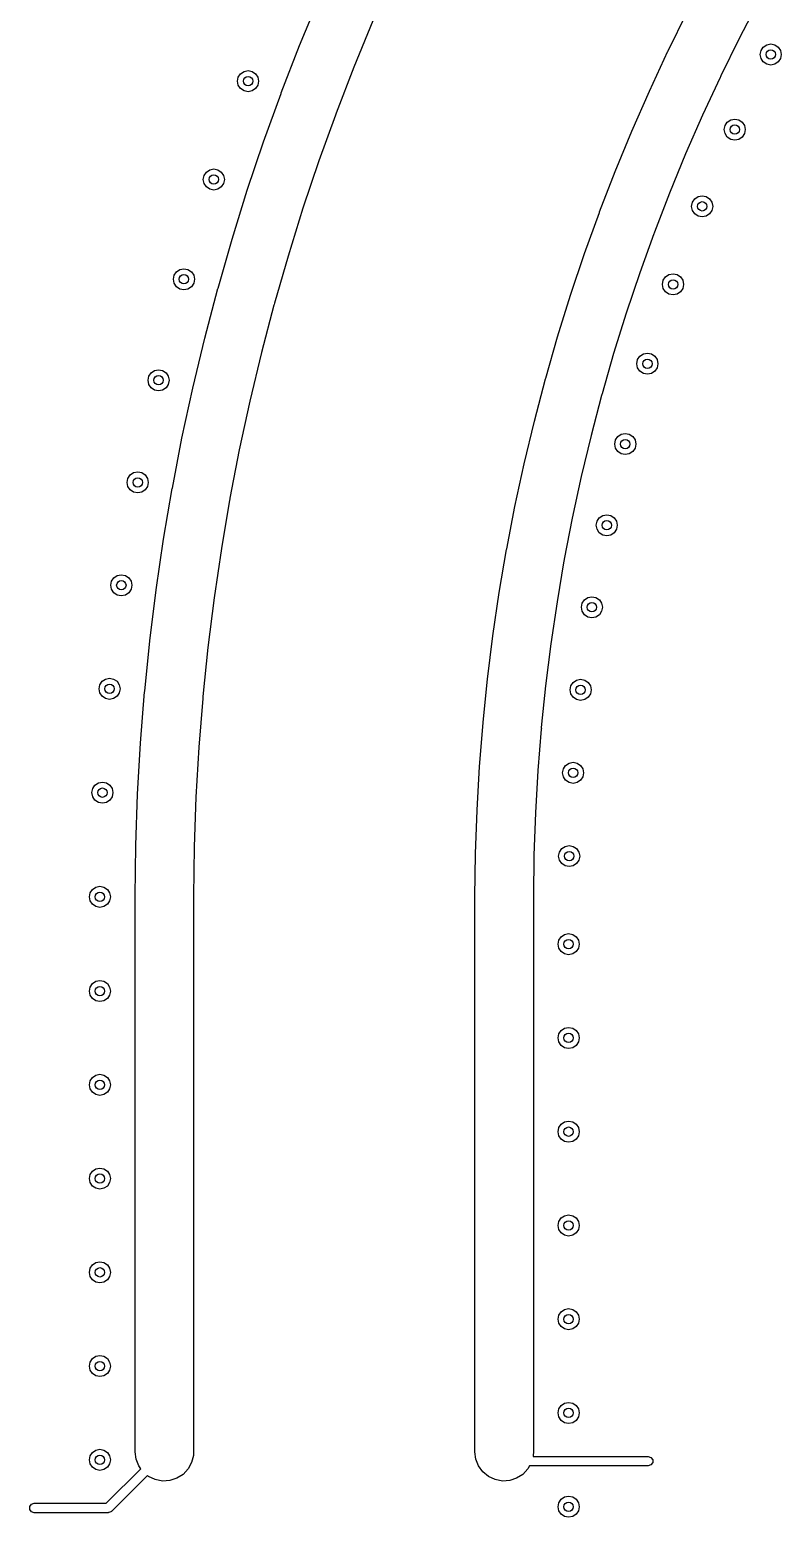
# Model space of a CAD drawing. Extents: x 97 to 313, y -171 to 213.
# Drawn here: x 111.66 to 127.69, y 149.21 to 180.94 of the extents above; entities that cross this region are included whole.
import ezdxf

# ---------------------------------------------------------------- set-up
doc = ezdxf.new("R2010")
doc.units = 0
doc.layers.add('BLACK', color=7, linetype='CONTINUOUS')

msp = doc.modelspace()

# ---------------------------------------------------------------- linework, layer by layer
at = {"layer": 'BLACK', "linetype": 'CONTINUOUS'}
for p, q in [((117.412, 180.599), (117.829, 181.611)), ((127.212, 181.553), (126.794, 180.749)), ((125.275, 180.487), (125.681, 181.313)), ((118.977, 181.123), (118.57, 180.137)), ((117.023, 179.591), (117.412, 180.599)), ((126.794, 180.749), (126.401, 179.95)), ((127.258, 180.495), (127.306, 180.568)), ((127.306, 180.568), (127.379, 180.617)), ((127.379, 180.617), (127.465, 180.634)), ((127.465, 180.634), (127.552, 180.617)), ((127.552, 180.617), (127.625, 180.568)), ((127.625, 180.568), (127.673, 180.495)), ((124.876, 179.629), (125.269, 180.476)), ((125.269, 180.476), (125.275, 180.487)), ((125.269, 180.476), (125.269, 180.476)), ((125.275, 180.487), (125.275, 180.487)), ((125.275, 180.487), (125.275, 180.487)), ((127.24, 180.409), (127.258, 180.495)), ((127.258, 180.323), (127.24, 180.409)), ((127.306, 180.25), (127.258, 180.323)), ((127.379, 180.201), (127.306, 180.25)), ((127.465, 180.184), (127.379, 180.201)), ((127.552, 180.201), (127.465, 180.184)), ((127.625, 180.25), (127.552, 180.201)), ((127.673, 180.323), (127.625, 180.25)), ((127.673, 180.495), (127.69, 180.409)), ((127.69, 180.409), (127.673, 180.323)), ((116.09, 179.84), (116.107, 179.926)), ((116.107, 179.926), (116.156, 179.999)), ((116.156, 179.999), (116.229, 180.048)), ((116.229, 180.048), (116.315, 180.065)), ((116.315, 180.065), (116.401, 180.048)), ((116.401, 180.048), (116.474, 179.999)), ((116.474, 179.999), (116.523, 179.926)), ((116.523, 179.926), (116.54, 179.84)), ((118.57, 180.137), (118.193, 179.159)), ((126.385, 179.916), (126.013, 179.116)), ((126.394, 179.93), (126.385, 179.916)), ((126.401, 179.95), (126.394, 179.93)), ((116.107, 179.754), (116.09, 179.84)), ((116.156, 179.681), (116.107, 179.754)), ((116.229, 179.632), (116.156, 179.681)), ((116.315, 179.615), (116.229, 179.632)), ((116.401, 179.632), (116.315, 179.615)), ((116.474, 179.681), (116.401, 179.632)), ((116.523, 179.754), (116.474, 179.681)), ((116.54, 179.84), (116.523, 179.754)), ((116.646, 178.549), (117.018, 179.578)), ((117.018, 179.578), (117.023, 179.591)), ((117.018, 179.578), (117.018, 179.578)), ((117.023, 179.591), (117.023, 179.591)), ((124.501, 178.775), (124.876, 179.629)), ((118.177, 179.117), (117.824, 178.139)), ((118.187, 179.135), (118.177, 179.117)), ((118.193, 179.159), (118.187, 179.135)), ((126.013, 179.116), (125.649, 178.287)), ((126.491, 178.892), (126.539, 178.965)), ((126.539, 178.965), (126.612, 179.014)), ((126.612, 179.014), (126.698, 179.031)), ((126.698, 179.031), (126.785, 179.014)), ((126.785, 179.014), (126.858, 178.965)), ((126.858, 178.965), (126.906, 178.892)), ((124.146, 177.912), (124.501, 178.775)), ((126.473, 178.806), (126.491, 178.892)), ((126.491, 178.72), (126.473, 178.806)), ((126.539, 178.647), (126.491, 178.72)), ((126.612, 178.598), (126.539, 178.647)), ((126.858, 178.647), (126.785, 178.598)), ((126.906, 178.72), (126.858, 178.647)), ((126.906, 178.892), (126.923, 178.806)), ((126.923, 178.806), (126.906, 178.72)), ((116.298, 177.512), (116.646, 178.549)), ((125.649, 178.287), (125.304, 177.45)), ((126.698, 178.581), (126.612, 178.598)), ((126.785, 178.598), (126.698, 178.581)), ((115.498, 177.95), (115.584, 177.968)), ((115.584, 177.968), (115.67, 177.95)), ((117.824, 178.139), (117.484, 177.128)), ((115.359, 177.743), (115.376, 177.829)), ((115.376, 177.656), (115.359, 177.743)), ((115.376, 177.829), (115.425, 177.902)), ((115.425, 177.583), (115.376, 177.656)), ((115.425, 177.902), (115.498, 177.95)), ((115.67, 177.95), (115.743, 177.902)), ((115.743, 177.902), (115.792, 177.829)), ((115.792, 177.656), (115.743, 177.583)), ((115.792, 177.829), (115.809, 177.743)), ((115.809, 177.743), (115.792, 177.656)), ((123.814, 177.054), (124.146, 177.912)), ((115.498, 177.535), (115.425, 177.583)), ((115.584, 177.518), (115.498, 177.535)), ((115.67, 177.535), (115.584, 177.518)), ((115.743, 177.583), (115.67, 177.535)), ((115.973, 176.467), (116.298, 177.512)), ((125.304, 177.45), (124.983, 176.619)), ((125.844, 177.329), (125.917, 177.378)), ((125.917, 177.378), (126.003, 177.395)), ((126.003, 177.395), (126.089, 177.378)), ((126.089, 177.378), (126.162, 177.329)), ((117.484, 177.128), (117.167, 176.11)), ((123.493, 176.164), (123.81, 177.042)), ((123.81, 177.042), (123.814, 177.054)), ((123.81, 177.042), (123.81, 177.042)), ((123.814, 177.054), (123.814, 177.054)), ((125.778, 177.17), (125.795, 177.256)), ((125.795, 177.084), (125.778, 177.17)), ((125.795, 177.256), (125.844, 177.329)), ((125.844, 177.011), (125.795, 177.084)), ((126.162, 177.329), (126.211, 177.256)), ((126.211, 177.084), (126.162, 177.011)), ((126.211, 177.256), (126.228, 177.17)), ((126.228, 177.17), (126.211, 177.084)), ((125.917, 176.962), (125.844, 177.011)), ((126.003, 176.945), (125.917, 176.962)), ((126.089, 176.962), (126.003, 176.945)), ((126.162, 177.011), (126.089, 176.962)), ((115.674, 175.428), (115.973, 176.467)), ((124.97, 176.583), (124.671, 175.753)), ((124.978, 176.598), (124.97, 176.583)), ((124.983, 176.619), (124.978, 176.598)), ((117.167, 176.11), (116.878, 175.102)), ((123.196, 175.279), (123.493, 176.164)), ((114.739, 175.7), (114.788, 175.773)), ((114.788, 175.773), (114.861, 175.822)), ((114.861, 175.822), (114.947, 175.839)), ((114.947, 175.839), (115.033, 175.822)), ((115.033, 175.822), (115.106, 175.773)), ((115.106, 175.773), (115.155, 175.7)), ((124.671, 175.753), (124.382, 174.895)), ((114.722, 175.614), (114.739, 175.7)), ((114.739, 175.528), (114.722, 175.614)), ((114.788, 175.455), (114.739, 175.528)), ((114.861, 175.406), (114.788, 175.455)), ((115.106, 175.455), (115.033, 175.406)), ((115.155, 175.528), (115.106, 175.455)), ((115.155, 175.7), (115.172, 175.614)), ((115.172, 175.614), (115.155, 175.528)), ((125.156, 175.506), (125.173, 175.592)), ((125.173, 175.42), (125.156, 175.506)), ((125.173, 175.592), (125.222, 175.665)), ((125.222, 175.665), (125.295, 175.714)), ((125.295, 175.714), (125.381, 175.731)), ((125.381, 175.731), (125.467, 175.714)), ((125.467, 175.714), (125.54, 175.665)), ((125.54, 175.665), (125.589, 175.592)), ((125.589, 175.592), (125.606, 175.506)), ((125.606, 175.506), (125.589, 175.42)), ((114.947, 175.389), (114.861, 175.406)), ((115.033, 175.406), (114.947, 175.389)), ((115.392, 174.358), (115.67, 175.416)), ((115.67, 175.416), (115.671, 175.417)), ((115.67, 175.416), (115.67, 175.416)), ((115.67, 175.416), (115.67, 175.416)), ((115.671, 175.417), (115.674, 175.428)), ((115.674, 175.428), (115.674, 175.428)), ((122.918, 174.388), (123.196, 175.279)), ((125.222, 175.347), (125.173, 175.42)), ((125.295, 175.298), (125.222, 175.347)), ((125.381, 175.281), (125.295, 175.298)), ((125.467, 175.298), (125.381, 175.281)), ((125.54, 175.347), (125.467, 175.298)), ((125.589, 175.42), (125.54, 175.347)), ((116.866, 175.059), (116.601, 174.053)), ((116.874, 175.078), (116.866, 175.059)), ((116.878, 175.102), (116.874, 175.078)), ((124.382, 174.895), (124.113, 174.031)), ((115.137, 173.294), (115.392, 174.358)), ((122.664, 173.504), (122.918, 174.388)), ((116.601, 174.053), (116.353, 173.016)), ((124.113, 174.031), (123.867, 173.174)), ((124.609, 173.814), (124.626, 173.901)), ((124.626, 173.901), (124.675, 173.974)), ((124.675, 173.974), (124.748, 174.022)), ((124.748, 174.022), (124.834, 174.039)), ((124.834, 174.039), (124.92, 174.022)), ((124.92, 174.022), (124.993, 173.974)), ((124.993, 173.974), (125.042, 173.901)), ((125.042, 173.901), (125.059, 173.814)), ((114.18, 173.46), (114.197, 173.546)), ((114.197, 173.546), (114.246, 173.619)), ((114.246, 173.619), (114.319, 173.668)), ((114.319, 173.668), (114.405, 173.685)), ((114.405, 173.685), (114.491, 173.668)), ((114.491, 173.668), (114.564, 173.619)), ((114.564, 173.619), (114.613, 173.546)), ((114.613, 173.546), (114.63, 173.46)), ((124.626, 173.728), (124.609, 173.814)), ((124.675, 173.655), (124.626, 173.728)), ((124.748, 173.607), (124.675, 173.655)), ((124.834, 173.589), (124.748, 173.607)), ((124.92, 173.607), (124.834, 173.589)), ((124.993, 173.655), (124.92, 173.607)), ((125.042, 173.728), (124.993, 173.655)), ((125.059, 173.814), (125.042, 173.728)), ((114.197, 173.374), (114.18, 173.46)), ((114.246, 173.301), (114.197, 173.374)), ((114.319, 173.252), (114.246, 173.301)), ((114.405, 173.235), (114.319, 173.252)), ((114.491, 173.252), (114.405, 173.235)), ((114.564, 173.301), (114.491, 173.252)), ((114.613, 173.374), (114.564, 173.301)), ((114.63, 173.46), (114.613, 173.374)), ((114.905, 172.224), (115.137, 173.294)), ((122.423, 172.589), (122.66, 173.492)), ((122.66, 173.492), (122.664, 173.504)), ((122.66, 173.492), (122.66, 173.492)), ((122.664, 173.504), (122.664, 173.504)), ((116.353, 173.016), (116.127, 171.974)), ((123.857, 173.138), (123.633, 172.285)), ((123.864, 173.154), (123.857, 173.138)), ((123.867, 173.174), (123.864, 173.154)), ((122.205, 171.682), (122.423, 172.589)), ((123.633, 172.285), (123.422, 171.405)), ((124.154, 172.187), (124.203, 172.26)), ((124.203, 172.26), (124.276, 172.309)), ((124.276, 172.309), (124.362, 172.326)), ((124.362, 172.326), (124.448, 172.309)), ((124.448, 172.309), (124.521, 172.26)), ((124.521, 172.26), (124.57, 172.187)), ((114.7, 171.163), (114.905, 172.224)), ((116.127, 171.974), (115.928, 170.945)), ((124.137, 172.101), (124.154, 172.187)), ((124.154, 172.015), (124.137, 172.101)), ((124.203, 171.942), (124.154, 172.015)), ((124.276, 171.893), (124.203, 171.942)), ((124.521, 171.942), (124.448, 171.893)), ((124.57, 172.015), (124.521, 171.942)), ((124.57, 172.187), (124.587, 172.101)), ((124.587, 172.101), (124.57, 172.015)), ((122.008, 170.77), (122.205, 171.682)), ((124.362, 171.876), (124.276, 171.893)), ((124.448, 171.893), (124.362, 171.876)), ((113.735, 171.283), (113.752, 171.369)), ((113.752, 171.369), (113.801, 171.442)), ((113.801, 171.442), (113.874, 171.491)), ((113.874, 171.491), (113.96, 171.508)), ((113.96, 171.508), (114.046, 171.491)), ((114.046, 171.491), (114.119, 171.442)), ((114.119, 171.442), (114.168, 171.369)), ((114.168, 171.369), (114.185, 171.283)), ((123.422, 171.405), (123.23, 170.52)), ((113.752, 171.197), (113.735, 171.283)), ((113.801, 171.124), (113.752, 171.197)), ((113.874, 171.075), (113.801, 171.124)), ((113.96, 171.058), (113.874, 171.075)), ((114.046, 171.075), (113.96, 171.058)), ((114.119, 171.124), (114.046, 171.075)), ((114.168, 171.197), (114.119, 171.124)), ((114.185, 171.283), (114.168, 171.197)), ((114.514, 170.071), (114.698, 171.15)), ((114.698, 171.15), (114.7, 171.163)), ((114.698, 171.15), (114.698, 171.15)), ((114.7, 171.163), (114.7, 171.163)), ((115.92, 170.901), (115.746, 169.875)), ((115.926, 170.92), (115.92, 170.901)), ((115.928, 170.945), (115.926, 170.92)), ((121.833, 169.867), (122.008, 170.77)), ((123.23, 170.52), (123.061, 169.645)), ((123.742, 170.368), (123.759, 170.454)), ((123.759, 170.282), (123.742, 170.368)), ((123.759, 170.454), (123.808, 170.527)), ((123.808, 170.527), (123.881, 170.576)), ((123.881, 170.576), (123.967, 170.593)), ((123.967, 170.593), (124.053, 170.576)), ((124.053, 170.576), (124.126, 170.527)), ((124.126, 170.527), (124.175, 170.454)), ((124.175, 170.454), (124.192, 170.368)), ((124.192, 170.368), (124.175, 170.282)), ((114.354, 168.989), (114.514, 170.071)), ((123.808, 170.209), (123.759, 170.282)), ((123.881, 170.16), (123.808, 170.209)), ((123.967, 170.143), (123.881, 170.16)), ((124.053, 170.16), (123.967, 170.143)), ((124.126, 170.209), (124.053, 170.16)), ((124.175, 170.282), (124.126, 170.209)), ((115.746, 169.875), (115.59, 168.82)), ((121.674, 168.934), (121.831, 169.854)), ((121.831, 169.854), (121.833, 169.866)), ((121.831, 169.854), (121.831, 169.854)), ((121.833, 169.866), (121.833, 169.867)), ((121.833, 169.866), (121.833, 169.866)), ((123.054, 169.608), (122.906, 168.738)), ((123.06, 169.624), (123.054, 169.608)), ((123.061, 169.645), (123.06, 169.624)), ((113.386, 169.089), (113.403, 169.175)), ((113.403, 169.003), (113.386, 169.089)), ((113.403, 169.175), (113.452, 169.248)), ((113.452, 169.248), (113.525, 169.297)), ((113.525, 169.297), (113.611, 169.314)), ((113.611, 169.314), (113.697, 169.297)), ((113.697, 169.297), (113.77, 169.248)), ((113.77, 169.248), (113.819, 169.175)), ((113.819, 169.175), (113.836, 169.089)), ((113.836, 169.089), (113.819, 169.003)), ((113.452, 168.93), (113.403, 169.003)), ((113.525, 168.881), (113.452, 168.93)), ((113.611, 168.864), (113.525, 168.881)), ((113.697, 168.881), (113.611, 168.864)), ((113.77, 168.93), (113.697, 168.881)), ((113.819, 169.003), (113.77, 168.93)), ((114.219, 167.903), (114.354, 168.989)), ((115.59, 168.82), (115.458, 167.762)), ((121.538, 168.011), (121.674, 168.934)), ((123.442, 168.706), (123.49, 168.779)), ((123.49, 168.779), (123.563, 168.828)), ((123.563, 168.828), (123.65, 168.845)), ((123.65, 168.845), (123.736, 168.828)), ((123.736, 168.828), (123.809, 168.779)), ((123.809, 168.779), (123.857, 168.706)), ((122.906, 168.738), (122.774, 167.842)), ((123.425, 168.62), (123.442, 168.706)), ((123.442, 168.534), (123.425, 168.62)), ((123.49, 168.461), (123.442, 168.534)), ((123.563, 168.412), (123.49, 168.461)), ((123.809, 168.461), (123.736, 168.412)), ((123.857, 168.534), (123.809, 168.461)), ((123.857, 168.706), (123.875, 168.62)), ((123.875, 168.62), (123.857, 168.534)), ((123.65, 168.395), (123.563, 168.412)), ((123.736, 168.412), (123.65, 168.395)), ((114.109, 166.827), (114.219, 167.903)), ((121.423, 167.085), (121.538, 168.011)), ((122.774, 167.842), (122.662, 166.944)), ((115.458, 167.762), (115.351, 166.719)), ((113.136, 166.881), (113.153, 166.968)), ((113.153, 166.795), (113.136, 166.881)), ((113.153, 166.968), (113.201, 167.041)), ((113.201, 167.041), (113.274, 167.089)), ((113.274, 167.089), (113.361, 167.106)), ((113.361, 167.106), (113.447, 167.089)), ((113.447, 167.089), (113.52, 167.041)), ((113.52, 167.041), (113.568, 166.968)), ((113.568, 166.968), (113.586, 166.881)), ((113.586, 166.881), (113.568, 166.795)), ((121.329, 166.17), (121.423, 167.085)), ((122.662, 166.944), (122.571, 166.058)), ((123.185, 166.858), (123.202, 166.945)), ((123.202, 166.945), (123.251, 167.018)), ((123.251, 167.018), (123.324, 167.066)), ((123.324, 167.066), (123.41, 167.083)), ((123.41, 167.083), (123.496, 167.066)), ((123.496, 167.066), (123.569, 167.018)), ((123.569, 167.018), (123.618, 166.945)), ((123.618, 166.945), (123.635, 166.858)), ((113.201, 166.722), (113.153, 166.795)), ((113.274, 166.674), (113.201, 166.722)), ((113.361, 166.656), (113.274, 166.674)), ((113.447, 166.674), (113.361, 166.656)), ((113.52, 166.722), (113.447, 166.674)), ((113.568, 166.795), (113.52, 166.722)), ((114.02, 165.724), (114.108, 166.814)), ((114.108, 166.819), (114.109, 166.827)), ((114.108, 166.814), (114.108, 166.819)), ((114.108, 166.814), (114.108, 166.814)), ((114.108, 166.814), (114.108, 166.814)), ((114.109, 166.827), (114.109, 166.827)), ((115.347, 166.675), (115.264, 165.638)), ((115.349, 166.684), (115.347, 166.675)), ((115.352, 166.694), (115.349, 166.684)), ((115.351, 166.719), (115.352, 166.694)), ((123.202, 166.772), (123.185, 166.858)), ((123.251, 166.699), (123.202, 166.772)), ((123.324, 166.651), (123.251, 166.699)), ((123.41, 166.633), (123.324, 166.651)), ((123.496, 166.651), (123.41, 166.633)), ((123.569, 166.699), (123.496, 166.651)), ((123.618, 166.772), (123.569, 166.699)), ((123.635, 166.858), (123.618, 166.772)), ((121.253, 165.226), (121.328, 166.156)), ((121.328, 166.156), (121.329, 166.169)), ((121.328, 166.156), (121.328, 166.156)), ((121.329, 166.169), (121.329, 166.17)), ((122.568, 166.02), (122.498, 165.141)), ((122.572, 166.036), (122.568, 166.02)), ((122.571, 166.058), (122.572, 166.036)), ((113.957, 164.631), (114.02, 165.724)), ((115.264, 165.638), (115.203, 164.573)), ((123.089, 165.248), (123.162, 165.297)), ((123.162, 165.297), (123.249, 165.314)), ((123.249, 165.314), (123.335, 165.297)), ((123.335, 165.297), (123.408, 165.248)), ((121.2, 164.295), (121.253, 165.226)), ((122.498, 165.141), (122.446, 164.237)), ((123.024, 165.089), (123.041, 165.175)), ((123.041, 165.003), (123.024, 165.089)), ((123.041, 165.175), (123.089, 165.248)), ((123.089, 164.93), (123.041, 165.003)), ((123.408, 165.248), (123.456, 165.175)), ((123.456, 165.003), (123.408, 164.93)), ((123.456, 165.175), (123.474, 165.089)), ((123.474, 165.089), (123.456, 165.003)), ((112.983, 164.666), (113, 164.752)), ((113, 164.579), (112.983, 164.666)), ((113, 164.752), (113.049, 164.825)), ((113.049, 164.825), (113.122, 164.873)), ((113.122, 164.873), (113.208, 164.891)), ((113.208, 164.891), (113.294, 164.873)), ((113.294, 164.873), (113.367, 164.825)), ((113.367, 164.825), (113.416, 164.752)), ((113.416, 164.752), (113.433, 164.666)), ((113.433, 164.666), (113.416, 164.579)), ((123.162, 164.881), (123.089, 164.93)), ((123.249, 164.864), (123.162, 164.881)), ((123.335, 164.881), (123.249, 164.864)), ((123.408, 164.93), (123.335, 164.881)), ((113.049, 164.506), (113, 164.579)), ((113.122, 164.458), (113.049, 164.506)), ((113.208, 164.441), (113.122, 164.458)), ((113.294, 164.458), (113.208, 164.441)), ((113.367, 164.506), (113.294, 164.458)), ((113.416, 164.579), (113.367, 164.506)), ((113.919, 163.538), (113.957, 164.631)), ((115.203, 164.573), (115.165, 163.508)), ((121.167, 163.362), (121.2, 164.295)), ((122.446, 164.237), (122.414, 163.332)), ((113.905, 162.457), (113.919, 163.538)), ((115.165, 163.508), (115.152, 162.459)), ((122.941, 163.313), (122.958, 163.399)), ((122.958, 163.399), (123.007, 163.472)), ((123.007, 163.472), (123.08, 163.521)), ((123.08, 163.521), (123.166, 163.538)), ((123.166, 163.538), (123.252, 163.521)), ((123.252, 163.521), (123.325, 163.472)), ((123.325, 163.472), (123.374, 163.399)), ((123.374, 163.399), (123.391, 163.313)), ((121.155, 162.442), (121.167, 163.362)), ((122.414, 163.332), (122.402, 162.441)), ((122.958, 163.227), (122.941, 163.313)), ((123.007, 163.154), (122.958, 163.227)), ((123.08, 163.105), (123.007, 163.154)), ((123.166, 163.088), (123.08, 163.105)), ((123.252, 163.105), (123.166, 163.088)), ((123.325, 163.154), (123.252, 163.105)), ((123.374, 163.227), (123.325, 163.154)), ((123.391, 163.313), (123.374, 163.227)), ((112.929, 162.444), (112.947, 162.53)), ((112.947, 162.358), (112.929, 162.444)), ((112.947, 162.53), (112.995, 162.603)), ((112.995, 162.603), (113.068, 162.652)), ((113.068, 162.652), (113.154, 162.669)), ((113.154, 162.669), (113.241, 162.652)), ((113.241, 162.652), (113.314, 162.603)), ((113.314, 162.603), (113.362, 162.53)), ((113.362, 162.53), (113.379, 162.444)), ((113.379, 162.444), (113.362, 162.358)), ((113.904, 162.444), (113.905, 162.457)), ((113.904, 162.411), (113.904, 162.444)), ((113.904, 162.444), (113.904, 162.444)), ((113.905, 162.457), (113.905, 162.457)), ((113.905, 162.457), (113.905, 162.457)), ((115.152, 162.459), (115.154, 162.441)), ((115.154, 162.441), (115.154, 162.441)), ((115.154, 162.441), (115.154, 162.409)), ((121.154, 162.429), (121.155, 162.442)), ((121.154, 162.401), (121.154, 162.429)), ((121.155, 162.442), (121.155, 162.442)), ((121.155, 162.442), (121.155, 162.442)), ((122.402, 162.441), (122.404, 162.427)), ((122.404, 162.427), (122.404, 162.427)), ((122.404, 162.427), (122.404, 162.399)), ((112.995, 162.285), (112.947, 162.358)), ((113.068, 162.236), (112.995, 162.285)), ((113.154, 162.219), (113.068, 162.236)), ((113.241, 162.236), (113.154, 162.219)), ((113.314, 162.285), (113.241, 162.236)), ((113.362, 162.358), (113.314, 162.285)), ((113.904, 162.378), (113.904, 162.411)), ((113.904, 162.345), (113.904, 162.378)), ((113.904, 150.61), (113.904, 162.345)), ((113.904, 162.345), (113.904, 162.345)), ((115.154, 162.409), (115.154, 162.377)), ((115.154, 162.377), (115.154, 162.345)), ((115.154, 162.345), (115.154, 162.345)), ((115.154, 162.345), (115.154, 150.61)), ((121.154, 162.373), (121.154, 162.401)), ((121.154, 162.345), (121.154, 162.373)), ((121.154, 150.61), (121.154, 162.345)), ((122.404, 162.399), (122.404, 162.372)), ((122.404, 162.372), (122.404, 162.345)), ((122.404, 162.345), (122.404, 162.345)), ((122.404, 162.345), (122.404, 150.61)), ((122.929, 161.435), (122.946, 161.521)), ((122.946, 161.521), (122.995, 161.594)), ((122.995, 161.594), (123.068, 161.643)), ((123.068, 161.643), (123.154, 161.66)), ((123.154, 161.66), (123.24, 161.643)), ((123.24, 161.643), (123.313, 161.594)), ((123.313, 161.594), (123.362, 161.521)), ((123.362, 161.521), (123.379, 161.435)), ((122.946, 161.349), (122.929, 161.435)), ((122.995, 161.276), (122.946, 161.349)), ((123.068, 161.227), (122.995, 161.276)), ((123.154, 161.21), (123.068, 161.227)), ((123.24, 161.227), (123.154, 161.21)), ((123.313, 161.276), (123.24, 161.227)), ((123.362, 161.349), (123.313, 161.276)), ((123.379, 161.435), (123.362, 161.349)), ((112.929, 160.435), (112.946, 160.521)), ((112.946, 160.521), (112.995, 160.594)), ((112.995, 160.594), (113.068, 160.643)), ((113.068, 160.643), (113.154, 160.66)), ((113.154, 160.66), (113.24, 160.643)), ((113.24, 160.643), (113.313, 160.594)), ((113.313, 160.594), (113.362, 160.521)), ((113.362, 160.521), (113.379, 160.435)), ((112.946, 160.349), (112.929, 160.435)), ((112.995, 160.276), (112.946, 160.349)), ((113.068, 160.227), (112.995, 160.276)), ((113.154, 160.21), (113.068, 160.227)), ((113.24, 160.227), (113.154, 160.21)), ((113.313, 160.276), (113.24, 160.227)), ((113.362, 160.349), (113.313, 160.276)), ((113.379, 160.435), (113.362, 160.349)), ((122.946, 159.521), (122.995, 159.594)), ((122.995, 159.594), (123.068, 159.643)), ((123.068, 159.643), (123.154, 159.66)), ((123.154, 159.66), (123.24, 159.643)), ((123.24, 159.643), (123.313, 159.594)), ((123.313, 159.594), (123.362, 159.521)), ((122.929, 159.435), (122.946, 159.521)), ((122.946, 159.349), (122.929, 159.435)), ((122.995, 159.276), (122.946, 159.349)), ((123.068, 159.227), (122.995, 159.276)), ((123.313, 159.276), (123.24, 159.227)), ((123.362, 159.349), (123.313, 159.276)), ((123.362, 159.521), (123.379, 159.435)), ((123.379, 159.435), (123.362, 159.349)), ((123.154, 159.21), (123.068, 159.227)), ((123.24, 159.227), (123.154, 159.21)), ((112.995, 158.594), (113.068, 158.643)), ((113.068, 158.643), (113.154, 158.66)), ((113.154, 158.66), (113.24, 158.643)), ((113.24, 158.643), (113.313, 158.594)), ((112.929, 158.435), (112.946, 158.521)), ((112.946, 158.349), (112.929, 158.435)), ((112.946, 158.521), (112.995, 158.594)), ((112.995, 158.276), (112.946, 158.349)), ((113.313, 158.594), (113.362, 158.521)), ((113.362, 158.349), (113.313, 158.276)), ((113.362, 158.521), (113.379, 158.435)), ((113.379, 158.435), (113.362, 158.349)), ((113.068, 158.227), (112.995, 158.276)), ((113.154, 158.21), (113.068, 158.227)), ((113.24, 158.227), (113.154, 158.21)), ((113.313, 158.276), (113.24, 158.227)), ((122.929, 157.436), (122.946, 157.522)), ((122.946, 157.35), (122.929, 157.436)), ((122.946, 157.522), (122.995, 157.595)), ((122.995, 157.277), (122.946, 157.35)), ((122.995, 157.595), (123.068, 157.644)), ((123.068, 157.644), (123.154, 157.661)), ((123.154, 157.661), (123.24, 157.644)), ((123.24, 157.644), (123.313, 157.595)), ((123.313, 157.595), (123.362, 157.522)), ((123.362, 157.35), (123.313, 157.277)), ((123.362, 157.522), (123.379, 157.436)), ((123.379, 157.436), (123.362, 157.35)), ((123.068, 157.228), (122.995, 157.277)), ((123.154, 157.211), (123.068, 157.228)), ((123.24, 157.228), (123.154, 157.211)), ((123.313, 157.277), (123.24, 157.228)), ((112.929, 156.436), (112.946, 156.522)), ((112.946, 156.35), (112.929, 156.436)), ((112.946, 156.522), (112.995, 156.595)), ((112.995, 156.595), (113.068, 156.644)), ((113.068, 156.644), (113.154, 156.661)), ((113.154, 156.661), (113.24, 156.644)), ((113.24, 156.644), (113.313, 156.595)), ((113.313, 156.595), (113.362, 156.522)), ((113.362, 156.522), (113.379, 156.436)), ((113.379, 156.436), (113.362, 156.35)), ((112.995, 156.277), (112.946, 156.35)), ((113.068, 156.228), (112.995, 156.277)), ((113.154, 156.211), (113.068, 156.228)), ((113.24, 156.228), (113.154, 156.211)), ((113.313, 156.277), (113.24, 156.228)), ((113.362, 156.35), (113.313, 156.277)), ((122.929, 155.436), (122.946, 155.522)), ((122.946, 155.522), (122.995, 155.595)), ((122.995, 155.595), (123.068, 155.644)), ((123.068, 155.644), (123.154, 155.661)), ((123.154, 155.661), (123.24, 155.644)), ((123.24, 155.644), (123.313, 155.595)), ((123.313, 155.595), (123.362, 155.522)), ((123.362, 155.522), (123.379, 155.436)), ((122.946, 155.35), (122.929, 155.436)), ((122.995, 155.277), (122.946, 155.35)), ((123.068, 155.228), (122.995, 155.277)), ((123.154, 155.211), (123.068, 155.228)), ((123.24, 155.228), (123.154, 155.211)), ((123.313, 155.277), (123.24, 155.228)), ((123.362, 155.35), (123.313, 155.277)), ((123.379, 155.436), (123.362, 155.35)), ((112.929, 154.436), (112.946, 154.522)), ((112.946, 154.522), (112.995, 154.595)), ((112.995, 154.595), (113.068, 154.644)), ((113.068, 154.644), (113.154, 154.661)), ((113.154, 154.661), (113.24, 154.644)), ((113.24, 154.644), (113.313, 154.595)), ((113.313, 154.595), (113.362, 154.522)), ((113.362, 154.522), (113.379, 154.436)), ((112.946, 154.35), (112.929, 154.436)), ((112.995, 154.277), (112.946, 154.35)), ((113.068, 154.228), (112.995, 154.277)), ((113.154, 154.211), (113.068, 154.228)), ((113.24, 154.228), (113.154, 154.211)), ((113.313, 154.277), (113.24, 154.228)), ((113.362, 154.35), (113.313, 154.277)), ((113.379, 154.436), (113.362, 154.35)), ((122.946, 153.523), (122.995, 153.596)), ((122.995, 153.596), (123.068, 153.645)), ((123.068, 153.645), (123.154, 153.662)), ((123.154, 153.662), (123.24, 153.645)), ((123.24, 153.645), (123.313, 153.596)), ((123.313, 153.596), (123.362, 153.523)), ((122.929, 153.437), (122.946, 153.523)), ((122.946, 153.351), (122.929, 153.437)), ((122.995, 153.278), (122.946, 153.351)), ((123.068, 153.229), (122.995, 153.278)), ((123.154, 153.212), (123.068, 153.229)), ((123.24, 153.229), (123.154, 153.212)), ((123.313, 153.278), (123.24, 153.229)), ((123.362, 153.351), (123.313, 153.278)), ((123.362, 153.523), (123.379, 153.437)), ((123.379, 153.437), (123.362, 153.351)), ((112.946, 152.523), (112.995, 152.596)), ((112.995, 152.596), (113.068, 152.645)), ((113.068, 152.645), (113.154, 152.662)), ((113.154, 152.662), (113.24, 152.645)), ((113.24, 152.645), (113.313, 152.596)), ((113.313, 152.596), (113.362, 152.523)), ((112.929, 152.437), (112.946, 152.523)), ((112.946, 152.351), (112.929, 152.437)), ((112.995, 152.278), (112.946, 152.351)), ((113.068, 152.229), (112.995, 152.278)), ((113.313, 152.278), (113.24, 152.229)), ((113.362, 152.351), (113.313, 152.278)), ((113.362, 152.523), (113.379, 152.437)), ((113.379, 152.437), (113.362, 152.351)), ((113.154, 152.212), (113.068, 152.229)), ((113.24, 152.229), (113.154, 152.212)), ((122.995, 151.596), (123.068, 151.645)), ((123.068, 151.645), (123.154, 151.662)), ((123.154, 151.662), (123.24, 151.645)), ((123.24, 151.645), (123.313, 151.596)), ((122.929, 151.437), (122.946, 151.523)), ((122.946, 151.351), (122.929, 151.437)), ((122.946, 151.523), (122.995, 151.596)), ((122.995, 151.278), (122.946, 151.351)), ((123.313, 151.596), (123.362, 151.523)), ((123.362, 151.351), (123.313, 151.278)), ((123.362, 151.523), (123.379, 151.437)), ((123.379, 151.437), (123.362, 151.351)), ((123.068, 151.229), (122.995, 151.278)), ((123.154, 151.212), (123.068, 151.229)), ((123.24, 151.229), (123.154, 151.212)), ((123.313, 151.278), (123.24, 151.229)), ((112.929, 150.437), (112.946, 150.523)), ((112.946, 150.351), (112.929, 150.437)), ((112.946, 150.523), (112.995, 150.596)), ((112.995, 150.596), (113.068, 150.645)), ((113.068, 150.645), (113.154, 150.662)), ((113.154, 150.662), (113.24, 150.645)), ((113.24, 150.645), (113.313, 150.596)), ((113.313, 150.596), (113.362, 150.523)), ((113.362, 150.523), (113.379, 150.437)), ((113.379, 150.437), (113.362, 150.351)), ((113.924, 150.454), (113.904, 150.61)), ((113.982, 150.308), (113.924, 150.454)), ((115.11, 150.379), (115.035, 150.242)), ((115.149, 150.531), (115.11, 150.379)), ((115.154, 150.61), (115.149, 150.531)), ((121.174, 150.454), (121.154, 150.61)), ((121.232, 150.308), (121.174, 150.454)), ((122.399, 150.531), (122.394, 150.51)), ((122.394, 150.51), (124.852, 150.51)), ((122.404, 150.61), (122.399, 150.531)), ((124.852, 150.51), (124.91, 150.49)), ((124.91, 150.49), (124.947, 150.44)), ((124.947, 150.379), (124.91, 150.329)), ((124.947, 150.44), (124.947, 150.379)), ((112.995, 150.278), (112.946, 150.351)), ((113.068, 150.229), (112.995, 150.278)), ((113.154, 150.212), (113.068, 150.229)), ((113.24, 150.229), (113.154, 150.212)), ((113.313, 150.278), (113.24, 150.229)), ((113.288, 149.51), (114.026, 150.248)), ((113.362, 150.351), (113.313, 150.278)), ((114.166, 150.105), (113.4, 149.339)), ((114.026, 150.248), (113.982, 150.308)), ((114.194, 150.082), (114.166, 150.105)), ((114.336, 150.015), (114.194, 150.082)), ((114.928, 150.128), (114.795, 150.044)), ((115.035, 150.242), (114.928, 150.128)), ((121.324, 150.182), (121.232, 150.308)), ((121.444, 150.082), (121.324, 150.182)), ((121.586, 150.015), (121.444, 150.082)), ((122.178, 150.128), (122.045, 150.044)), ((122.285, 150.242), (122.178, 150.128)), ((122.322, 150.31), (122.285, 150.242)), ((124.852, 150.31), (122.322, 150.31)), ((124.91, 150.329), (124.852, 150.31)), ((114.49, 149.986), (114.336, 150.015)), ((114.646, 149.996), (114.49, 149.986)), ((114.795, 150.044), (114.646, 149.996)), ((121.74, 149.986), (121.586, 150.015)), ((121.896, 149.996), (121.74, 149.986)), ((122.045, 150.044), (121.896, 149.996)), ((111.657, 149.44), (111.693, 149.49)), ((111.657, 149.379), (111.657, 149.44)), ((111.693, 149.49), (111.752, 149.51)), ((111.752, 149.51), (113.288, 149.51)), ((122.929, 149.438), (122.946, 149.524)), ((122.946, 149.352), (122.929, 149.438)), ((122.946, 149.524), (122.995, 149.597)), ((122.995, 149.597), (123.068, 149.646)), ((123.068, 149.646), (123.154, 149.663)), ((123.154, 149.663), (123.24, 149.646)), ((123.24, 149.646), (123.313, 149.597)), ((123.313, 149.597), (123.362, 149.524)), ((123.362, 149.524), (123.379, 149.438)), ((123.379, 149.438), (123.362, 149.352)), ((111.693, 149.329), (111.657, 149.379)), ((111.752, 149.31), (111.693, 149.329)), ((113.329, 149.31), (111.752, 149.31)), ((113.337, 149.312), (113.329, 149.31)), ((113.345, 149.311), (113.337, 149.312)), ((113.366, 149.321), (113.345, 149.311)), ((113.388, 149.329), (113.366, 149.321)), ((113.393, 149.335), (113.388, 149.329)), ((113.4, 149.339), (113.393, 149.335)), ((122.995, 149.279), (122.946, 149.352)), ((123.068, 149.23), (122.995, 149.279)), ((123.154, 149.213), (123.068, 149.23)), ((123.24, 149.23), (123.154, 149.213)), ((123.313, 149.279), (123.24, 149.23)), ((123.362, 149.352), (123.313, 149.279))]:
    msp.add_line(p, q, dxfattribs=at)
at = {"layer": 'BLACK'}
for centre in [(127.465, 180.409), (116.315, 179.84), (126.698, 178.806), (115.584, 177.743), (126.003, 177.17), (114.947, 175.614), (125.381, 175.506), (124.834, 173.814), (114.405, 173.46), (124.362, 172.101), (113.96, 171.283), (123.967, 170.368), (113.611, 169.089), (123.65, 168.62), (113.361, 166.881), (123.41, 166.858), (123.249, 165.089), (113.208, 164.666), (123.166, 163.313), (113.154, 162.444), (123.154, 161.435), (113.154, 160.435), (123.154, 159.435), (113.154, 158.435), (123.154, 157.436), (113.154, 156.436), (123.154, 155.436), (113.154, 154.436), (123.154, 153.437), (113.154, 152.437), (123.154, 151.437), (113.154, 150.437), (123.154, 149.438)]:
    msp.add_circle(centre, 0.1, dxfattribs=at)

doc.saveas('drawing.dxf')
